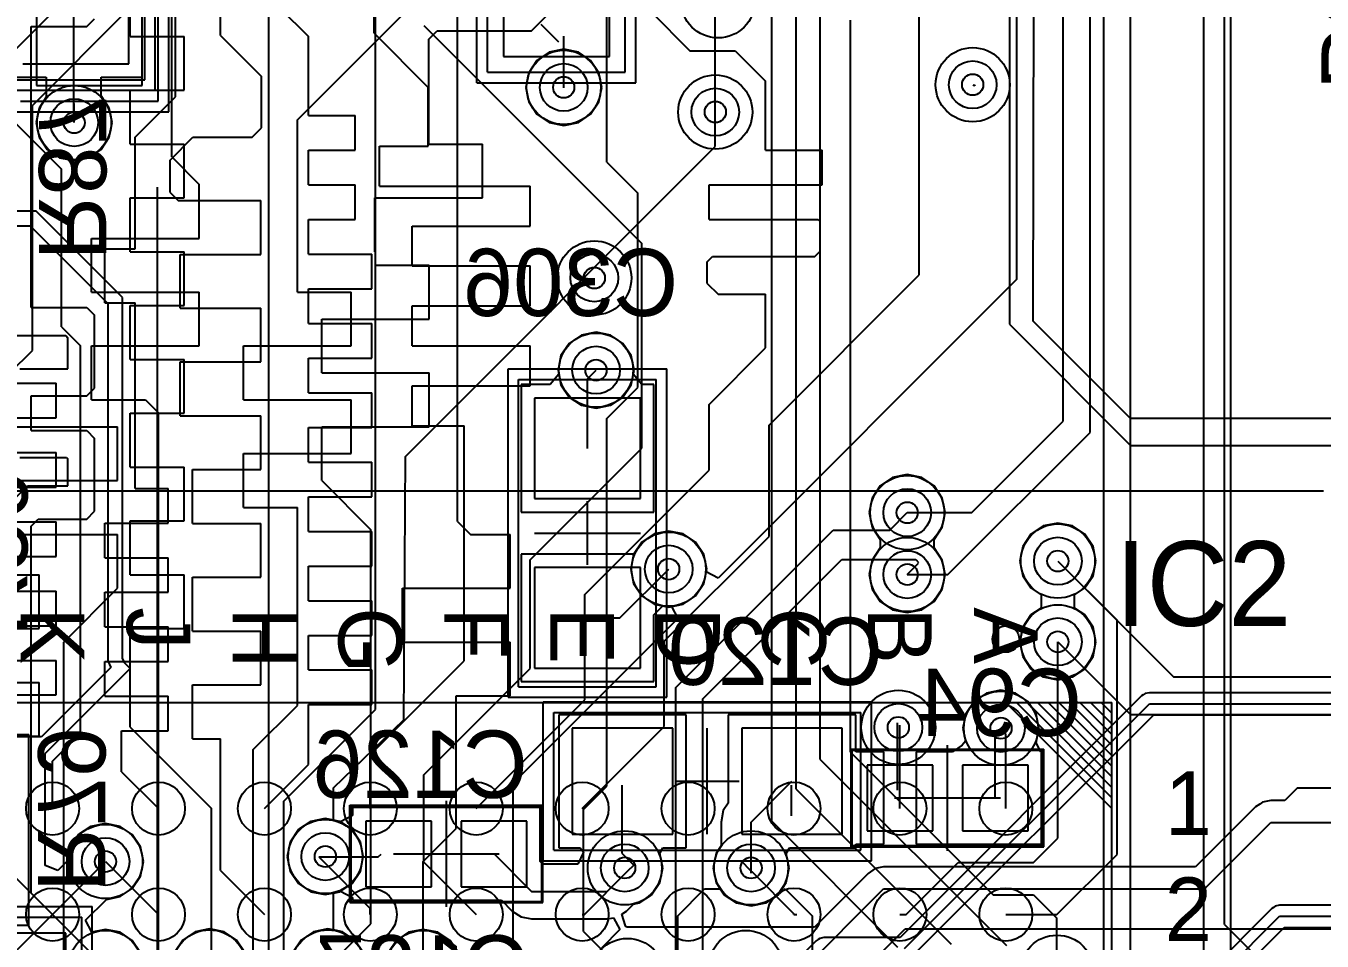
# Model space of a CAD drawing. Extents: x 28 to 300, y 18 to 330.
# Drawn here: x 180.03 to 192.27, y 159.02 to 167.66 of the extents above; entities that cross this region are included whole.
import ezdxf

# ---------------------------------------------------------------- set-up
doc = ezdxf.new("R2010")
doc.units = 0
for name, color, linetype in [('BOTTOMLAYER', 5, 'CONTINUOUS'), ('BOTTOMOVERLAY', 54, 'CONTINUOUS'), ('BOTTOMPASTE', 16, 'CONTINUOUS'), ('BOTTOMSOLDER', 6, 'CONTINUOUS'), ('DRILLDRAWING', 1, 'CONTINUOUS'), ('INTERNALPLANE1', 76, 'CONTINUOUS'), ('INTERNALPLANE6', 136, 'CONTINUOUS'), ('MECHANICAL14', 56, 'CONTINUOUS'), ('MECHANICAL15', 56, 'CONTINUOUS'), ('MECHANICAL16', 56, 'CONTINUOUS'), ('MIDLAYER1', 16, 'CONTINUOUS'), ('MIDLAYER3', 90, 'CONTINUOUS'), ('MULTILAYER', 9, 'CONTINUOUS'), ('TOPLAYER', 1, 'CONTINUOUS'), ('TOPOVERLAY', 2, 'CONTINUOUS'), ('TOPPASTE', 8, 'CONTINUOUS'), ('TOPSOLDER', 216, 'CONTINUOUS'), ('VIAHOLELAYER', 16, 'CONTINUOUS')]:
    doc.layers.add(name, color=color, linetype=linetype)

msp = doc.modelspace()

# ---------------------------------------------------------------- linework, layer by layer
at = {"layer": 'BOTTOMLAYER'}
for p, q in [((181.127, 167.172), (181.127, 168.326)), ((189.537, 164.871), (189.545, 168.343)), ((181, 167.299), (181, 168.199)), ((189.314, 168.092), (189.314, 164.841)), ((180.48, 166.825), (180.48, 167.749)), ((184.969, 167.409), (184.853, 167.331)), ((185.106, 167.436), (184.969, 167.409)), ((185.244, 167.409), (185.106, 167.436)), ((185.36, 167.331), (185.244, 167.409)), ((180, 167.299), (181, 167.299)), ((184.853, 167.331), (184.775, 167.214)), ((185.438, 167.214), (185.36, 167.331)), ((179.873, 167.172), (180.221, 167.172)), ((180.221, 167.172), (180.221, 166.984)), ((180.739, 166.997), (180.739, 167.172)), ((180.739, 167.172), (181.127, 167.172)), ((184.775, 167.214), (184.748, 167.077)), ((185.465, 167.077), (185.438, 167.214)), ((184.748, 167.077), (184.775, 166.94)), ((185.438, 166.94), (185.465, 167.077)), ((188.967, 167.102), (188.98, 167.09)), ((188.98, 167.09), (188.993, 167.102)), ((180.221, 166.984), (180.152, 166.882)), ((180.815, 166.882), (180.739, 166.997)), ((184.775, 166.94), (184.853, 166.823)), ((185.36, 166.823), (185.438, 166.94)), ((180.152, 166.882), (180.125, 166.744)), ((180.48, 166.825), (180.484, 166.821)), ((180.843, 166.744), (180.815, 166.882)), ((184.853, 166.823), (184.969, 166.745)), ((185.244, 166.745), (185.36, 166.823)), ((180.125, 166.744), (180.152, 166.607)), ((180.815, 166.607), (180.843, 166.744)), ((184.969, 166.745), (185.106, 166.718)), ((185.106, 166.718), (185.244, 166.745)), ((180.152, 166.607), (180.23, 166.491)), ((180.738, 166.491), (180.815, 166.607)), ((180.23, 166.491), (180.346, 166.413)), ((180.621, 166.413), (180.738, 166.491)), ((180.346, 166.413), (180.484, 166.386)), ((180.484, 166.386), (180.621, 166.413)), ((181.271, 154.262), (181.271, 166.135)), ((180.069, 165.909), (178.581, 165.909)), ((180.126, 165.909), (180.069, 165.909)), ((180.069, 165.909), (180.069, 165.909)), ((180.069, 165.909), (180.069, 165.909)), ((180.166, 165.868), (180.126, 165.909)), ((180.533, 165.501), (180.166, 165.868)), ((180.166, 165.868), (180.166, 165.868)), ((179.176, 165.771), (180.069, 165.771)), ((180.069, 165.771), (180.803, 165.036)), ((180.941, 165.093), (180.533, 165.501)), ((180.941, 165.036), (180.941, 165.093)), ((180.803, 165.036), (180.803, 161.663)), ((180.941, 161.69), (180.941, 165.036)), ((180.941, 165.036), (180.941, 165.036)), ((180.941, 165.036), (180.941, 165.036)), ((189.314, 164.841), (190.457, 163.698)), ((190.457, 163.951), (189.537, 164.871)), ((185.274, 164.739), (185.158, 164.661)), ((185.411, 164.766), (185.274, 164.739)), ((185.549, 164.739), (185.411, 164.766)), ((185.665, 164.661), (185.549, 164.739)), ((185.158, 164.661), (185.08, 164.545)), ((185.743, 164.545), (185.665, 164.661)), ((185.08, 164.545), (185.053, 164.408)), ((185.77, 164.408), (185.743, 164.545)), ((185.06, 164.37), (184.979, 164.272)), ((185.053, 164.408), (185.06, 164.37)), ((185.33, 164.326), (185.411, 164.408)), ((185.763, 164.37), (185.77, 164.408)), ((185.843, 164.272), (185.763, 164.37)), ((184.979, 164.272), (184.703, 164.272)), ((184.703, 164.272), (184.703, 163.068)), ((185.33, 163.67), (185.33, 164.326)), ((185.957, 164.272), (185.843, 164.272)), ((185.957, 163.068), (185.957, 164.272)), ((185.83, 164.145), (184.83, 164.145)), ((184.83, 164.145), (184.83, 163.195)), ((185.83, 163.195), (185.83, 164.145)), ((199.448, 163.952), (190.457, 163.951)), ((190.457, 163.698), (196.169, 163.698)), ((188.211, 163.394), (188.095, 163.317)), ((188.349, 163.422), (188.211, 163.394)), ((188.486, 163.394), (188.349, 163.422)), ((188.602, 163.317), (188.486, 163.394)), ((188.095, 163.317), (188.017, 163.2)), ((188.68, 163.2), (188.602, 163.317)), ((184.83, 163.195), (185.83, 163.195)), ((188.017, 163.2), (187.99, 163.063)), ((188.708, 163.063), (188.68, 163.2)), ((184.703, 163.068), (185.957, 163.068)), ((187.99, 163.063), (188.017, 162.926)), ((188.68, 162.926), (188.708, 163.063)), ((186.097, 162.889), (185.96, 162.862)), ((186.234, 162.862), (186.097, 162.889)), ((188.017, 162.926), (188.095, 162.809)), ((188.602, 162.809), (188.68, 162.926)), ((189.634, 162.937), (189.517, 162.859)), ((189.771, 162.965), (189.634, 162.937)), ((189.908, 162.937), (189.771, 162.965)), ((190.025, 162.859), (189.908, 162.937)), ((185.843, 162.784), (185.768, 162.672)), ((185.96, 162.862), (185.843, 162.784)), ((186.351, 162.784), (186.234, 162.862)), ((186.429, 162.668), (186.351, 162.784)), ((188.095, 162.809), (188.095, 162.732)), ((188.602, 162.732), (188.602, 162.809)), ((189.517, 162.859), (189.439, 162.743)), ((190.103, 162.743), (190.025, 162.859)), ((185.768, 162.672), (184.703, 162.672)), ((184.703, 162.672), (184.703, 161.468)), ((186.456, 162.53), (186.429, 162.668)), ((188.095, 162.732), (188.017, 162.616)), ((188.68, 162.616), (188.602, 162.732)), ((189.439, 162.743), (189.412, 162.606)), ((190.13, 162.606), (190.103, 162.743)), ((185.83, 162.545), (184.83, 162.545)), ((184.83, 162.545), (184.83, 161.595)), ((185.637, 162.07), (186.097, 162.53)), ((185.83, 161.595), (185.83, 162.545)), ((186.429, 162.393), (186.456, 162.53)), ((188.017, 162.616), (187.99, 162.479)), ((188.708, 162.479), (188.68, 162.616)), ((189.412, 162.606), (189.439, 162.468)), ((190.103, 162.468), (190.13, 162.606)), ((186.351, 162.277), (186.429, 162.393)), ((187.99, 162.479), (188.017, 162.341)), ((188.68, 162.341), (188.708, 162.479)), ((189.439, 162.468), (189.517, 162.352)), ((190.025, 162.352), (190.103, 162.468)), ((186.234, 162.199), (186.351, 162.277)), ((188.017, 162.341), (188.095, 162.225)), ((188.602, 162.225), (188.68, 162.341)), ((189.517, 162.352), (189.613, 162.288)), ((189.613, 162.288), (189.613, 162.161)), ((189.929, 162.288), (190.025, 162.352)), ((189.929, 162.161), (189.929, 162.288)), ((185.957, 162.097), (186.042, 162.182)), ((186.042, 162.182), (186.097, 162.172)), ((186.097, 162.172), (186.234, 162.199)), ((188.095, 162.225), (188.211, 162.147)), ((188.211, 162.147), (188.349, 162.12)), ((188.349, 162.12), (188.486, 162.147)), ((188.486, 162.147), (188.602, 162.225)), ((189.613, 162.161), (189.517, 162.097)), ((190.025, 162.097), (189.929, 162.161)), ((185.33, 162.07), (185.637, 162.07)), ((185.957, 161.468), (185.957, 162.097)), ((189.517, 162.097), (189.439, 161.981)), ((190.103, 161.981), (190.025, 162.097)), ((189.439, 161.981), (189.412, 161.844)), ((190.13, 161.844), (190.103, 161.981)), ((189.412, 161.844), (189.439, 161.706)), ((190.103, 161.706), (190.13, 161.844)), ((180.803, 161.663), (180.829, 161.601)), ((180.956, 161.654), (180.941, 161.69)), ((189.439, 161.706), (189.517, 161.59)), ((190.025, 161.59), (190.103, 161.706)), ((180.829, 161.601), (180.175, 160.947)), ((180.211, 160.789), (181.013, 161.591)), ((180.956, 161.648), (180.956, 161.654)), ((181.013, 161.591), (180.956, 161.648)), ((184.83, 161.595), (185.83, 161.595)), ((189.517, 161.59), (189.634, 161.512)), ((189.908, 161.512), (190.025, 161.59)), ((184.703, 161.468), (185.957, 161.468)), ((189.634, 161.512), (189.771, 161.485)), ((189.771, 161.485), (189.908, 161.512)), ((189.096, 161.359), (188.98, 161.282)), ((189.234, 161.387), (189.096, 161.359)), ((189.371, 161.359), (189.234, 161.387)), ((189.487, 161.282), (189.371, 161.359)), ((188.902, 161.165), (188.875, 161.028)), ((188.98, 161.282), (188.902, 161.165)), ((189.565, 161.165), (189.487, 161.282)), ((189.592, 161.028), (189.565, 161.165)), ((186.263, 161.155), (185.059, 161.155)), ((185.059, 161.155), (185.059, 159.901)), ((186.263, 159.901), (186.263, 161.155)), ((187.863, 161.155), (186.659, 161.155)), ((186.659, 161.155), (186.659, 160.322)), ((187.863, 160.807), (187.863, 161.155)), ((188.256, 161.036), (188.256, 161.08)), ((180.032, 160.947), (179.757, 160.947)), ((180.175, 160.947), (180.032, 160.947)), ((180.032, 160.947), (180.032, 160.947)), ((185.186, 161.028), (185.186, 160.028)), ((186.136, 161.028), (185.186, 161.028)), ((186.136, 160.028), (186.136, 161.028)), ((186.786, 161.028), (186.786, 160.028)), ((187.736, 161.028), (186.786, 161.028)), ((187.736, 160.028), (187.736, 161.028)), ((188.256, 160.445), (188.256, 161.036)), ((188.875, 161.028), (188.899, 160.905)), ((189.171, 161.004), (189.18, 160.995)), ((189.18, 160.37), (189.18, 160.995)), ((189.565, 160.891), (189.592, 161.028)), ((188.127, 160.807), (187.863, 160.807)), ((188.127, 160.37), (188.127, 160.807)), ((188.653, 160.807), (188.432, 160.807)), ((188.432, 160.807), (188.432, 160.37)), ((188.717, 160.807), (188.653, 160.807)), ((188.653, 160.807), (188.653, 160.807)), ((188.653, 160.807), (188.653, 160.807)), ((188.73, 160.807), (188.717, 160.807)), ((188.743, 160.807), (188.73, 160.807)), ((188.777, 160.807), (188.743, 160.807)), ((188.868, 160.868), (188.777, 160.807)), ((188.899, 160.905), (188.868, 160.868)), ((189.61, 160.807), (189.565, 160.891)), ((189.617, 160.807), (189.61, 160.807)), ((189.617, 159.933), (189.617, 160.807)), ((180.211, 159.734), (180.211, 160.789)), ((188.59, 160.68), (187.97, 160.68)), ((187.97, 160.68), (187.97, 160.06)), ((188.59, 160.06), (188.59, 160.68)), ((189.49, 160.68), (188.87, 160.68)), ((188.87, 160.68), (188.87, 160.06)), ((189.49, 160.06), (189.49, 160.68)), ((185.657, 159.846), (185.657, 160.491)), ((186.875, 160.142), (187.261, 160.528)), ((187.257, 160.202), (187.257, 160.491)), ((192.03, 160.463), (191.914, 160.346)), ((201.109, 160.463), (192.03, 160.463)), ((186.659, 160.322), (186.612, 160.251)), ((188.127, 159.933), (188.127, 160.37)), ((188.432, 160.37), (188.432, 159.933)), ((191.677, 160.313), (191.636, 160.286)), ((191.704, 160.331), (191.677, 160.313)), ((191.783, 160.346), (191.704, 160.331)), ((191.914, 160.346), (191.783, 160.346)), ((183.111, 160.204), (182.999, 160.144)), ((183.921, 160.279), (183.111, 160.279)), ((183.111, 160.279), (183.111, 160.204)), ((183.985, 160.279), (183.921, 160.279)), ((183.921, 160.279), (183.921, 160.279)), ((183.921, 160.279), (183.921, 160.279)), ((183.998, 160.279), (183.985, 160.279)), ((184.011, 160.279), (183.998, 160.279)), ((184.074, 160.279), (184.011, 160.279)), ((184.885, 160.279), (184.074, 160.279)), ((184.074, 160.279), (184.074, 160.279)), ((184.074, 160.279), (184.074, 160.279)), ((184.885, 159.771), (184.885, 160.279)), ((186.612, 160.251), (186.591, 160.142)), ((191.636, 160.286), (191.07, 159.719)), ((191.636, 160.286), (191.636, 160.286)), ((180.642, 160.102), (180.526, 160.024)), ((180.78, 160.129), (180.642, 160.102)), ((180.917, 160.102), (180.78, 160.129)), ((181.033, 160.024), (180.917, 160.102)), ((182.601, 160.071), (182.523, 159.954)), ((182.717, 160.148), (182.601, 160.071)), ((182.855, 160.176), (182.717, 160.148)), ((182.992, 160.148), (182.855, 160.176)), ((182.999, 160.144), (182.992, 160.148)), ((183.858, 160.152), (183.238, 160.152)), ((183.238, 160.152), (183.238, 159.532)), ((183.858, 159.532), (183.858, 160.152)), ((184.758, 160.152), (184.138, 160.152)), ((184.138, 160.152), (184.138, 159.532)), ((184.758, 159.532), (184.758, 160.152)), ((186.591, 160.142), (186.591, 160.142)), ((186.591, 160.142), (186.591, 159.917)), ((186.875, 159.71), (186.875, 160.142)), ((191.156, 159.512), (191.783, 160.139)), ((191.783, 160.139), (194.299, 160.139)), ((180.526, 160.024), (180.448, 159.908)), ((181.111, 159.908), (181.033, 160.024)), ((182.523, 159.954), (182.496, 159.817)), ((185.186, 160.028), (186.136, 160.028)), ((186.786, 160.028), (187.736, 160.028)), ((187.97, 160.06), (188.59, 160.06)), ((188.87, 160.06), (189.49, 160.06)), ((180.448, 159.908), (180.423, 159.779)), ((181.138, 159.77), (181.111, 159.908)), ((183.354, 159.813), (183.382, 159.841)), ((184.448, 159.842), (184.803, 159.487)), ((185.059, 159.901), (185.261, 159.901)), ((185.294, 159.86), (185.24, 159.746)), ((185.261, 159.901), (185.294, 159.86)), ((185.657, 159.846), (185.737, 159.766)), ((186.013, 159.847), (186.042, 159.901)), ((186.041, 159.71), (186.013, 159.847)), ((186.042, 159.901), (186.263, 159.901)), ((186.544, 159.847), (186.517, 159.71)), ((186.591, 159.917), (186.544, 159.847)), ((187.207, 159.847), (187.236, 159.901)), ((187.234, 159.71), (187.207, 159.847)), ((187.236, 159.901), (187.863, 159.901)), ((187.863, 159.901), (187.863, 159.933)), ((187.863, 159.933), (188.127, 159.933)), ((188.432, 159.933), (188.717, 159.933)), ((188.717, 159.933), (188.717, 159.933)), ((188.717, 159.933), (188.743, 159.933)), ((188.743, 159.933), (188.806, 159.933)), ((188.806, 159.933), (188.806, 159.933)), ((188.806, 159.933), (188.806, 159.933)), ((188.806, 159.933), (189.617, 159.933)), ((179.905, 158.895), (180.78, 159.77)), ((180.329, 159.686), (180.211, 159.734)), ((180.423, 159.779), (180.329, 159.686)), ((181.111, 159.633), (181.138, 159.77)), ((182.496, 159.817), (182.523, 159.679)), ((182.795, 159.813), (182.855, 159.813)), ((182.855, 159.813), (183.354, 159.813)), ((184.91, 159.746), (184.885, 159.771)), ((185.24, 159.746), (184.91, 159.746)), ((185.711, 159.681), (185.767, 159.736)), ((185.737, 159.766), (185.767, 159.736)), ((186.013, 159.573), (186.041, 159.71)), ((186.517, 159.71), (186.544, 159.573)), ((186.875, 159.659), (186.875, 159.71)), ((187.207, 159.573), (187.234, 159.71)), ((188.047, 159.703), (187.98, 159.658)), ((188.126, 159.719), (188.047, 159.703)), ((191.07, 159.719), (188.126, 159.719)), ((181.033, 159.516), (181.111, 159.633)), ((182.523, 159.679), (182.601, 159.563)), ((185.517, 159.487), (185.711, 159.681)), ((187.98, 159.658), (187.474, 159.152)), ((187.98, 159.658), (187.98, 159.658)), ((180.917, 159.439), (181.033, 159.516)), ((182.601, 159.563), (182.717, 159.485)), ((182.717, 159.485), (182.855, 159.458)), ((182.855, 159.458), (182.992, 159.485)), ((182.992, 159.485), (182.999, 159.49)), ((182.999, 159.49), (183.111, 159.43)), ((183.238, 159.532), (183.858, 159.532)), ((184.138, 159.532), (184.758, 159.532)), ((184.803, 159.487), (185.517, 159.487)), ((185.819, 159.379), (185.935, 159.456)), ((185.935, 159.456), (186.013, 159.573)), ((186.544, 159.573), (186.622, 159.456)), ((186.622, 159.456), (186.738, 159.379)), ((187.013, 159.379), (187.129, 159.456)), ((187.129, 159.456), (187.207, 159.573)), ((187.278, 158.663), (188.126, 159.512)), ((188.126, 159.512), (191.156, 159.512)), ((180.591, 159.216), (180.789, 159.413)), ((180.789, 159.413), (180.917, 159.439)), ((183.111, 159.43), (183.111, 159.405)), ((183.111, 159.405), (183.985, 159.405)), ((183.985, 159.405), (183.985, 159.405)), ((183.985, 159.405), (183.985, 159.405)), ((183.985, 159.405), (183.985, 159.405)), ((183.985, 159.405), (184.011, 159.405)), ((184.011, 159.405), (184.074, 159.405)), ((184.074, 159.405), (184.074, 159.405)), ((184.074, 159.405), (184.074, 159.405)), ((184.074, 159.405), (184.518, 159.405)), ((184.518, 159.405), (184.62, 159.303)), ((185.7, 159.303), (185.764, 159.368)), ((185.764, 159.368), (185.819, 159.379)), ((186.738, 159.379), (186.875, 159.351)), ((186.875, 159.351), (187.013, 159.379)), ((180.651, 159.104), (180.591, 159.216)), ((184.62, 159.303), (184.704, 159.247)), ((184.704, 159.247), (184.803, 159.228)), ((184.803, 159.228), (185.517, 159.228)), ((185.517, 159.228), (185.577, 159.24)), ((185.577, 159.24), (185.577, 159.24)), ((185.577, 159.24), (185.637, 159.128)), ((185.656, 159.274), (185.7, 159.303)), ((185.658, 159.264), (185.656, 159.274)), ((185.686, 159.174), (185.658, 159.264)), ((185.658, 159.264), (185.658, 159.264)), ((180.405, 159.095), (179.405, 159.095)), ((180.405, 158.195), (180.405, 159.095)), ((180.78, 159.129), (180.651, 159.104)), ((180.917, 159.102), (180.78, 159.129)), ((181.033, 159.024), (180.917, 159.102)), ((181.625, 159.107), (181.509, 159.029)), ((181.762, 159.134), (181.625, 159.107)), ((181.9, 159.107), (181.762, 159.134)), ((182.016, 159.029), (181.9, 159.107)), ((182.743, 159.107), (182.626, 159.029)), ((182.88, 159.134), (182.743, 159.107)), ((183.017, 159.107), (182.88, 159.134)), ((183.134, 159.029), (183.017, 159.107)), ((183.642, 159.102), (183.526, 159.024)), ((183.78, 159.129), (183.642, 159.102)), ((183.917, 159.102), (183.78, 159.129)), ((184.033, 159.024), (183.917, 159.102)), ((185.637, 159.128), (185.465, 158.956)), ((185.691, 159.156), (185.686, 159.174)), ((185.686, 159.174), (185.686, 159.174)), ((185.698, 159.152), (185.691, 159.156)), ((187.474, 159.152), (185.698, 159.152)), ((187.785, 158.591), (188.328, 159.134)), ((188.328, 159.134), (192.9, 159.134)), ((181.111, 158.908), (181.033, 159.024)), ((181.509, 159.029), (181.431, 158.913)), ((182.094, 158.913), (182.016, 159.029)), ((182.626, 159.029), (182.548, 158.913)), ((183.212, 158.913), (183.134, 159.029)), ((183.526, 159.024), (183.448, 158.908)), ((184.111, 158.908), (184.033, 159.024))]:
    msp.add_line(p, q, dxfattribs=at)
for centre in [(185.106, 167.077), (188.967, 167.102), (186.537, 166.844), (180.484, 166.744), (185.395, 165.278), (185.411, 164.408), (188.349, 163.063), (189.771, 162.606), (186.097, 162.53), (188.349, 162.479), (189.771, 161.844), (188.265, 161.036), (189.234, 161.028), (180.78, 159.77), (182.855, 159.817), (185.682, 159.71), (186.875, 159.71)]:
    msp.add_circle(centre, 0.225, dxfattribs=at)
at = {"layer": 'BOTTOMOVERLAY'}
for p, q in [((184.83, 162.87), (185.83, 162.87)), ((186.461, 160.028), (186.461, 161.028))]:
    msp.add_line(p, q, dxfattribs=at)
at = {"layer": 'BOTTOMPASTE'}
for p, q in [((181, 167.299), (181, 168.199)), ((180, 167.299), (181, 167.299)), ((185.83, 164.145), (184.83, 164.145)), ((184.83, 164.145), (184.83, 163.195)), ((185.83, 163.195), (185.83, 164.145)), ((184.83, 163.195), (185.83, 163.195)), ((185.83, 162.545), (184.83, 162.545)), ((184.83, 162.545), (184.83, 161.595)), ((185.83, 161.595), (185.83, 162.545)), ((184.83, 161.595), (185.83, 161.595)), ((185.186, 161.028), (185.186, 160.028)), ((186.136, 161.028), (185.186, 161.028)), ((186.136, 160.028), (186.136, 161.028)), ((186.786, 161.028), (186.786, 160.028)), ((187.736, 161.028), (186.786, 161.028)), ((187.736, 160.028), (187.736, 161.028)), ((188.59, 160.68), (187.97, 160.68)), ((187.97, 160.68), (187.97, 160.06)), ((188.59, 160.06), (188.59, 160.68)), ((189.49, 160.68), (188.87, 160.68)), ((188.87, 160.68), (188.87, 160.06)), ((189.49, 160.06), (189.49, 160.68)), ((183.858, 160.152), (183.238, 160.152)), ((183.238, 160.152), (183.238, 159.532)), ((183.858, 159.532), (183.858, 160.152)), ((184.758, 160.152), (184.138, 160.152)), ((184.138, 160.152), (184.138, 159.532)), ((184.758, 159.532), (184.758, 160.152)), ((185.186, 160.028), (186.136, 160.028)), ((186.786, 160.028), (187.736, 160.028)), ((187.97, 160.06), (188.59, 160.06)), ((188.87, 160.06), (189.49, 160.06)), ((183.238, 159.532), (183.858, 159.532)), ((184.138, 159.532), (184.758, 159.532)), ((180.405, 159.095), (179.405, 159.095)), ((180.405, 158.195), (180.405, 159.095))]:
    msp.add_line(p, q, dxfattribs=at)
at = {"layer": 'BOTTOMSOLDER'}
for p, q in [((181, 167.299), (181, 168.199)), ((180, 167.299), (181, 167.299)), ((185.83, 164.145), (184.83, 164.145)), ((184.83, 164.145), (184.83, 163.195)), ((185.83, 163.195), (185.83, 164.145)), ((184.83, 163.195), (185.83, 163.195)), ((185.83, 162.545), (184.83, 162.545)), ((184.83, 162.545), (184.83, 161.595)), ((185.83, 161.595), (185.83, 162.545)), ((184.83, 161.595), (185.83, 161.595)), ((185.186, 161.028), (185.186, 160.028)), ((186.136, 161.028), (185.186, 161.028)), ((186.136, 160.028), (186.136, 161.028)), ((186.786, 161.028), (186.786, 160.028)), ((187.736, 161.028), (186.786, 161.028)), ((187.736, 160.028), (187.736, 161.028)), ((188.59, 160.68), (187.97, 160.68)), ((187.97, 160.68), (187.97, 160.06)), ((188.59, 160.06), (188.59, 160.68)), ((189.49, 160.68), (188.87, 160.68)), ((188.87, 160.68), (188.87, 160.06)), ((189.49, 160.06), (189.49, 160.68)), ((183.858, 160.152), (183.238, 160.152)), ((183.238, 160.152), (183.238, 159.532)), ((183.858, 159.532), (183.858, 160.152)), ((184.758, 160.152), (184.138, 160.152)), ((184.138, 160.152), (184.138, 159.532)), ((184.758, 159.532), (184.758, 160.152)), ((185.186, 160.028), (186.136, 160.028)), ((186.786, 160.028), (187.736, 160.028)), ((187.97, 160.06), (188.59, 160.06)), ((188.87, 160.06), (189.49, 160.06)), ((183.238, 159.532), (183.858, 159.532)), ((184.138, 159.532), (184.758, 159.532)), ((180.405, 159.095), (179.405, 159.095)), ((180.405, 158.195), (180.405, 159.095))]:
    msp.add_line(p, q, dxfattribs=at)
at = {"layer": 'DRILLDRAWING'}
for centre in [(185.106, 167.077), (188.967, 167.102), (186.537, 166.844), (180.484, 166.744), (185.395, 165.278), (185.411, 164.408), (188.349, 163.063), (189.771, 162.606), (186.097, 162.53), (188.349, 162.479), (189.771, 161.844), (188.265, 161.036), (189.234, 161.028), (180.78, 159.77), (182.855, 159.817), (185.682, 159.71), (186.875, 159.71)]:
    msp.add_circle(centre, 0.1, dxfattribs=at)
at = {"layer": 'INTERNALPLANE1'}
for p, q in [((190.561, 161.333), (188.281, 159.053)), ((190.578, 161.344), (190.561, 161.333)), ((190.561, 161.333), (190.561, 161.333)), ((190.595, 161.355), (190.578, 161.344)), ((190.635, 161.363), (190.595, 161.355)), ((193.461, 161.363), (190.635, 161.363)), ((190.635, 161.363), (190.635, 161.363)), ((188.324, 158.949), (190.635, 161.26)), ((190.635, 161.26), (193.556, 161.26)), ((188.397, 158.876), (190.678, 161.156)), ((190.678, 161.156), (193.513, 161.156)), ((191.807, 159.337), (191.791, 159.326)), ((191.824, 159.349), (191.807, 159.337)), ((191.864, 159.357), (191.824, 159.349)), ((194.681, 159.357), (191.864, 159.357)), ((191.864, 159.357), (191.864, 159.357)), ((191.791, 159.326), (189.54, 157.076)), ((189.583, 156.972), (191.864, 159.253)), ((191.791, 159.326), (191.791, 159.326)), ((191.864, 159.253), (194.724, 159.253)), ((189.656, 156.899), (191.907, 159.149)), ((191.907, 159.149), (194.724, 159.149)), ((187.49, 159.022), (186.979, 158.511)), ((187.507, 159.033), (187.49, 159.022)), ((187.49, 159.022), (187.49, 159.022)), ((187.524, 159.045), (187.507, 159.033)), ((187.563, 159.053), (187.524, 159.045)), ((188.281, 159.053), (187.563, 159.053)), ((187.563, 159.053), (187.563, 159.053))]:
    msp.add_line(p, q, dxfattribs=at)
for centre in [(186.563, 167.894), (185.106, 167.077), (188.967, 167.102), (186.537, 166.844), (180.484, 166.744), (185.395, 165.278), (185.411, 164.408), (188.349, 163.063), (189.771, 162.606), (188.349, 162.479), (189.771, 161.844), (188.265, 161.036), (189.234, 161.028), (180.78, 159.77), (185.682, 159.71), (180.78, 158.77), (181.762, 158.775), (182.88, 158.775), (183.78, 158.77), (186.825, 158.77), (185.707, 158.694), (189.763, 158.725)]:
    msp.add_circle(centre, 0.35, dxfattribs=at)
at = {"layer": 'INTERNALPLANE6'}
for centre in [(186.563, 167.894), (188.967, 167.102), (186.537, 166.844), (185.395, 165.278), (188.349, 163.063), (186.097, 162.53), (189.771, 162.606), (188.349, 162.479), (189.771, 161.844), (188.265, 161.036), (182.855, 159.817), (186.875, 159.71), (180.78, 158.77), (181.762, 158.775), (182.88, 158.775), (183.78, 158.77), (186.825, 158.77), (185.707, 158.694), (189.763, 158.725)]:
    msp.add_circle(centre, 0.35, dxfattribs=at)
at = {"layer": 'MECHANICAL14'}
for p, q in [((184.387, 167.219), (184.387, 170.019)), ((185.687, 167.219), (185.687, 170.019)), ((181.15, 167.149), (181.15, 169.949)), ((181.277, 166.946), (181.277, 169.746)), ((184.387, 167.219), (185.687, 167.219)), ((179.85, 167.149), (181.15, 167.149)), ((179.977, 166.946), (181.277, 166.946)), ((184.68, 161.42), (184.68, 164.32)), ((184.68, 164.32), (185.98, 164.32)), ((185.98, 161.42), (185.98, 164.32)), ((184.68, 161.42), (185.98, 161.42)), ((167.28, 161.27), (190.28, 161.27)), ((185.011, 161.178), (187.911, 161.178)), ((185.011, 159.878), (185.011, 161.178)), ((187.911, 159.878), (187.911, 161.178)), ((189.28, 161.27), (190.28, 160.27)), ((189.38, 161.27), (190.28, 160.37)), ((189.48, 161.27), (190.28, 160.47)), ((189.58, 161.27), (190.28, 160.57)), ((189.68, 161.27), (190.28, 160.67)), ((189.78, 161.27), (190.28, 160.77)), ((189.88, 161.27), (190.28, 160.87)), ((189.98, 161.27), (190.28, 160.97)), ((190.08, 161.27), (190.28, 161.07)), ((190.18, 161.27), (190.28, 161.17)), ((190.28, 138.27), (190.28, 161.27)), ((187.83, 160.82), (189.63, 160.82)), ((187.83, 159.92), (187.83, 160.82)), ((189.63, 159.92), (189.63, 160.82)), ((183.098, 160.292), (184.898, 160.292)), ((183.098, 159.392), (183.098, 160.292)), ((184.898, 159.392), (184.898, 160.292)), ((185.011, 159.878), (187.911, 159.878)), ((187.83, 159.92), (189.63, 159.92)), ((183.098, 159.392), (184.898, 159.392)), ((179.255, 159.245), (180.555, 159.245)), ((180.555, 156.445), (180.555, 159.245))]:
    msp.add_line(p, q, dxfattribs=at)
at = {"layer": 'MECHANICAL15'}
for p, q in [((184.287, 167.119), (184.287, 170.119)), ((185.787, 167.119), (185.787, 170.119)), ((181.25, 167.049), (181.25, 170.049)), ((181.377, 166.846), (181.377, 169.846)), ((179.75, 167.049), (181.25, 167.049)), ((184.287, 167.119), (185.787, 167.119)), ((179.877, 166.846), (181.377, 166.846)), ((165.28, 163.27), (192.28, 163.27)), ((179.155, 160.97), (180.055, 160.97)), ((180.055, 159.17), (180.055, 160.97)), ((179.155, 159.17), (180.055, 159.17))]:
    msp.add_line(p, q, dxfattribs=at)
at = {"layer": 'MECHANICAL16'}
for p, q in [((184.58, 164.42), (186.08, 164.42)), ((184.58, 161.32), (184.58, 164.42)), ((186.08, 161.32), (186.08, 164.42)), ((185.33, 162.57), (185.33, 163.17)), ((185.03, 162.87), (185.63, 162.87)), ((184.58, 161.32), (186.08, 161.32)), ((184.911, 159.778), (184.911, 161.278)), ((184.911, 161.278), (188.011, 161.278)), ((188.011, 159.778), (188.011, 161.278)), ((186.461, 160.228), (186.461, 160.828)), ((187.82, 160.83), (189.64, 160.83)), ((187.82, 159.91), (187.82, 160.83)), ((188.73, 159.87), (188.73, 160.87)), ((189.64, 159.91), (189.64, 160.83)), ((186.161, 160.528), (186.761, 160.528)), ((183.998, 159.342), (183.998, 160.342)), ((188.23, 160.37), (189.23, 160.37)), ((183.088, 160.302), (184.908, 160.302)), ((183.088, 159.382), (183.088, 160.302)), ((184.908, 159.382), (184.908, 160.302)), ((183.498, 159.842), (184.498, 159.842)), ((187.82, 159.91), (189.64, 159.91)), ((184.911, 159.778), (188.011, 159.778)), ((179.155, 159.345), (180.655, 159.345)), ((180.655, 156.345), (180.655, 159.345)), ((183.088, 159.382), (184.908, 159.382))]:
    msp.add_line(p, q, dxfattribs=at)
at = {"layer": 'MIDLAYER1'}
for p, q in [((191.404, 156.426), (191.404, 177.984)), ((191.15, 156.531), (191.15, 177.879)), ((190.204, 157.674), (190.204, 177.203)), ((190.458, 157.569), (190.458, 177.308)), ((189.382, 171.927), (189.382, 165.265)), ((186.537, 166.519), (186.537, 170.72)), ((181.405, 166.42), (181.405, 170.006)), ((182.591, 166.771), (185.488, 169.667)), ((184.802, 167.61), (185.983, 168.792)), ((179.68, 167.187), (180.484, 167.991)), ((180.09, 166.907), (180.985, 167.802)), ((183.832, 167.532), (183.91, 167.61)), ((183.832, 166.541), (183.832, 167.532)), ((183.91, 167.61), (184.802, 167.61)), ((180.09, 164.594), (180.09, 166.907)), ((182.591, 165.144), (182.591, 166.771)), ((183.612, 163.594), (186.537, 166.519)), ((183.832, 166.541), (184.34, 166.541)), ((184.34, 166.033), (184.34, 166.541)), ((181.405, 166.42), (181.665, 166.16)), ((181.665, 165.652), (181.665, 166.16)), ((183.324, 165.525), (183.324, 166.033)), ((183.324, 166.033), (184.34, 166.033)), ((180.649, 165.652), (181.665, 165.652)), ((180.649, 165.144), (180.649, 165.652)), ((183.328, 161.204), (183.328, 165.522)), ((189.382, 165.265), (186.563, 162.445)), ((180.649, 165.144), (181.665, 165.144)), ((181.665, 164.636), (181.665, 165.144)), ((182.591, 165.144), (183.099, 165.144)), ((183.099, 164.636), (183.099, 165.144)), ((185.274, 164.739), (185.158, 164.661)), ((185.411, 164.766), (185.274, 164.739)), ((185.549, 164.739), (185.411, 164.766)), ((185.665, 164.661), (185.549, 164.739)), ((179.878, 164.382), (180.09, 164.594)), ((180.649, 164.636), (181.665, 164.636)), ((180.649, 164.128), (180.649, 164.636)), ((182.083, 164.128), (182.083, 164.636)), ((182.083, 164.636), (183.099, 164.636)), ((185.158, 164.661), (185.08, 164.545)), ((185.743, 164.545), (185.665, 164.661)), ((185.08, 164.545), (185.053, 164.408)), ((185.77, 164.408), (185.743, 164.545)), ((185.053, 164.408), (185.08, 164.27)), ((185.743, 164.27), (185.77, 164.408)), ((185.08, 164.27), (185.158, 164.154)), ((185.665, 164.154), (185.743, 164.27)), ((180.649, 164.128), (181.157, 164.128)), ((181.157, 164.128), (181.28, 164.006)), ((182.083, 164.128), (183.099, 164.128)), ((183.099, 163.62), (183.099, 164.128)), ((185.158, 164.154), (185.274, 164.076)), ((185.549, 164.076), (185.665, 164.154)), ((181.28, 156.27), (181.28, 164.006)), ((185.274, 164.076), (185.411, 164.049)), ((185.411, 164.049), (185.549, 164.076)), ((179.878, 163.874), (180.894, 163.874)), ((180.894, 163.366), (180.894, 163.874)), ((182.083, 163.112), (182.083, 163.62)), ((182.083, 163.62), (183.099, 163.62)), ((183.595, 161.106), (183.612, 163.594)), ((179.878, 163.366), (180.894, 163.366)), ((182.083, 163.112), (182.591, 163.112)), ((182.591, 161.244), (182.591, 163.112)), ((188.184, 162.898), (188.349, 163.063)), ((186.097, 162.889), (185.96, 162.862)), ((186.234, 162.862), (186.097, 162.889)), ((186.164, 161.412), (187.65, 162.898)), ((187.65, 162.898), (188.184, 162.898)), ((179.878, 162.858), (180.894, 162.858)), ((180.894, 162.35), (180.894, 162.858)), ((185.843, 162.784), (185.765, 162.668)), ((185.96, 162.862), (185.843, 162.784)), ((186.351, 162.784), (186.234, 162.862)), ((186.429, 162.668), (186.351, 162.784)), ((185.765, 162.668), (185.738, 162.53)), ((186.456, 162.53), (186.429, 162.668)), ((185.738, 162.53), (185.765, 162.393)), ((186.418, 161.307), (187.731, 162.62)), ((186.451, 162.505), (186.456, 162.53)), ((187.731, 162.62), (188.349, 162.62)), ((188.349, 162.62), (188.429, 162.62)), ((188.349, 162.479), (188.455, 162.585)), ((188.429, 162.62), (188.455, 162.594)), ((179.138, 162.477), (180.154, 162.477)), ((180.154, 161.969), (180.154, 162.477)), ((185.765, 162.393), (185.843, 162.277)), ((186.563, 162.445), (186.451, 162.505)), ((180.386, 161.842), (180.894, 162.35)), ((185.843, 162.277), (185.96, 162.199)), ((185.96, 162.199), (186.097, 162.172)), ((186.097, 162.172), (186.123, 162.177)), ((186.123, 162.177), (186.182, 162.065)), ((186.182, 162.065), (184.624, 160.506)), ((179.153, 161.969), (180.154, 161.969)), ((180.386, 157.607), (180.386, 161.842)), ((179.153, 161.461), (180.154, 161.461)), ((180.154, 160.953), (180.154, 161.461)), ((186.164, 158.237), (186.164, 161.412)), ((186.418, 158.132), (186.418, 161.307)), ((182.173, 160.827), (182.591, 161.244)), ((182.464, 160.341), (183.328, 161.204)), ((182.931, 160.467), (183.595, 161.106)), ((179.646, 160.953), (180.154, 160.953)), ((182.173, 156.164), (182.173, 160.827)), ((182.931, 160.161), (182.931, 160.467)), ((184.624, 160.506), (184.624, 158.089)), ((182.464, 158.534), (182.464, 160.341)), ((182.992, 160.148), (182.931, 160.161)), ((183.108, 160.071), (182.992, 160.148)), ((183.186, 159.954), (183.108, 160.071)), ((183.213, 159.817), (183.186, 159.954)), ((183.186, 159.679), (183.213, 159.817)), ((183.108, 159.563), (183.186, 159.679)), ((182.931, 159.473), (182.992, 159.485)), ((182.931, 159.124), (182.931, 159.473)), ((182.992, 159.485), (183.108, 159.563)), ((183.017, 159.107), (182.931, 159.124)), ((183.134, 159.029), (183.017, 159.107)), ((183.642, 159.102), (183.526, 159.024)), ((183.78, 159.129), (183.642, 159.102)), ((183.917, 159.102), (183.78, 159.129)), ((184.033, 159.024), (183.917, 159.102)), ((183.212, 158.913), (183.134, 159.029)), ((183.526, 159.024), (183.448, 158.908)), ((184.111, 158.908), (184.033, 159.024))]:
    msp.add_line(p, q, dxfattribs=at)
for centre in [(185.106, 167.077), (188.967, 167.102), (186.537, 166.844), (180.484, 166.744), (185.395, 165.278), (185.411, 164.408), (188.349, 163.063), (189.771, 162.606), (186.097, 162.53), (188.349, 162.479), (189.771, 161.844), (188.265, 161.036), (189.234, 161.028), (180.78, 159.77), (182.855, 159.817), (185.682, 159.71), (186.875, 159.71)]:
    msp.add_circle(centre, 0.225, dxfattribs=at)
at = {"layer": 'MIDLAYER3'}
for p, q in [((185.513, 166.37), (185.513, 170.123)), ((184.103, 162.981), (184.103, 168.495)), ((182.321, 158.267), (182.321, 168.311)), ((187.071, 160.15), (187.071, 168.313)), ((181.013, 167.557), (181.013, 168.065)), ((183.329, 165.398), (183.329, 168.058)), ((187.3, 160.454), (187.3, 168.135)), ((187.528, 160.734), (187.528, 167.907)), ((180.077, 165), (180.077, 167.651)), ((180.077, 167.651), (180.603, 167.651)), ((180.603, 167.651), (180.677, 167.725)), ((187.815, 160.802), (187.815, 167.711)), ((181.013, 167.557), (181.521, 167.557)), ((181.521, 167.049), (181.521, 167.557)), ((181.013, 167.049), (181.521, 167.049)), ((181.013, 166.541), (181.013, 167.049)), ((181.013, 166.541), (181.521, 166.541)), ((181.521, 166.033), (181.521, 166.541)), ((185.513, 166.37), (185.805, 166.078)), ((185.805, 164.245), (185.805, 166.078)), ((181.013, 166.033), (181.521, 166.033)), ((181.013, 165.525), (181.013, 166.033)), ((181.013, 165.525), (181.521, 165.525)), ((181.521, 165.017), (181.521, 165.525)), ((183.329, 165.398), (183.837, 165.398)), ((183.837, 164.89), (183.837, 165.398)), ((180.077, 165), (180.603, 165)), ((180.603, 165), (180.677, 164.926)), ((181.013, 165.017), (181.521, 165.017)), ((181.013, 164.509), (181.013, 165.017)), ((180.677, 164.239), (180.677, 164.926)), ((182.821, 164.89), (183.837, 164.89)), ((182.821, 164.382), (182.821, 164.89)), ((179.91, 164.734), (180.404, 164.734)), ((180.404, 164.734), (180.423, 164.714)), ((180.423, 164.419), (180.423, 164.714)), ((181.013, 164.509), (181.521, 164.509)), ((181.521, 164.001), (181.521, 164.509)), ((179.972, 164.419), (180.423, 164.419)), ((182.821, 164.382), (183.837, 164.382)), ((183.837, 163.874), (183.837, 164.382)), ((180.603, 164.165), (180.677, 164.239)), ((185.513, 163.952), (185.805, 164.245)), ((180.077, 163.838), (180.077, 164.165)), ((180.077, 164.165), (180.603, 164.165)), ((181.013, 164.001), (181.521, 164.001)), ((181.013, 163.493), (181.013, 164.001)), ((182.821, 163.874), (183.837, 163.874)), ((182.821, 163.366), (182.821, 163.874)), ((185.513, 160.481), (185.513, 163.952)), ((180.077, 163.838), (180.603, 163.838)), ((180.603, 163.838), (180.677, 163.764)), ((180.677, 163.077), (180.677, 163.764)), ((179.972, 163.584), (180.41, 163.584)), ((180.41, 163.584), (180.423, 163.571)), ((180.423, 163.317), (180.423, 163.571)), ((181.013, 163.493), (181.521, 163.493)), ((181.521, 162.985), (181.521, 163.493)), ((179.823, 163.097), (180.043, 163.317)), ((180.043, 163.317), (180.423, 163.317)), ((182.821, 163.366), (183.286, 162.9)), ((180.077, 162.936), (180.144, 163.003)), ((180.144, 163.003), (180.603, 163.003)), ((180.603, 163.003), (180.677, 163.077)), ((180.077, 159.472), (180.077, 162.936)), ((181.013, 162.985), (181.521, 162.985)), ((181.013, 162.477), (181.013, 162.985)), ((183.286, 159.182), (183.286, 162.9)), ((184.103, 162.981), (184.226, 162.858)), ((184.226, 162.858), (184.599, 162.858)), ((184.599, 162.35), (184.599, 162.858)), ((189.771, 162.606), (190.863, 161.514)), ((181.013, 162.477), (181.521, 162.477)), ((181.521, 161.969), (181.521, 162.477)), ((183.583, 162.35), (184.599, 162.35)), ((183.583, 161.842), (183.583, 162.35)), ((181.013, 161.969), (181.521, 161.969)), ((181.013, 161.037), (181.013, 161.969)), ((183.583, 161.842), (184.599, 161.842)), ((184.599, 161.334), (184.599, 161.842)), ((189.771, 161.844), (190.457, 161.158)), ((190.863, 161.514), (201.582, 161.514)), ((184.091, 161.334), (184.599, 161.334)), ((184.091, 160.081), (184.091, 161.334)), ((190.457, 161.158), (201.023, 161.158)), ((181.013, 161.037), (181.78, 160.27)), ((187.815, 160.802), (189.161, 159.456)), ((187.528, 160.734), (189.285, 158.977)), ((185.292, 160.26), (185.513, 160.481)), ((187.3, 160.454), (188.765, 158.989)), ((181.78, 158.775), (181.78, 160.27)), ((185.292, 159.11), (185.292, 160.26)), ((183.78, 159.77), (184.091, 160.081)), ((187.071, 160.15), (188.258, 158.963)), ((183.78, 158.77), (183.78, 159.77)), ((180.077, 159.472), (180.78, 158.77)), ((186.182, 159.258), (186.436, 159.512)), ((186.436, 159.512), (186.584, 159.512)), ((186.584, 159.512), (186.622, 159.456)), ((186.622, 159.456), (186.738, 159.379)), ((187.013, 159.379), (187.129, 159.456)), ((187.129, 159.456), (187.198, 159.512)), ((187.129, 159.456), (187.129, 159.456)), ((187.129, 159.456), (187.129, 159.456)), ((187.198, 159.512), (187.198, 159.512)), ((187.198, 159.512), (187.198, 159.512)), ((187.198, 159.512), (187.198, 159.512)), ((187.198, 159.512), (187.198, 159.512)), ((187.198, 159.512), (187.198, 159.512)), ((187.198, 159.512), (187.452, 159.258)), ((189.161, 159.456), (189.542, 159.456)), ((189.542, 159.456), (189.763, 159.235)), ((186.738, 159.379), (186.875, 159.351)), ((186.875, 159.351), (187.013, 159.379)), ((186.182, 158.75), (186.182, 159.258)), ((187.452, 159.258), (187.452, 158.723)), ((189.763, 158.725), (189.763, 159.235)), ((182.88, 158.775), (183.286, 159.182)), ((185.292, 159.11), (185.707, 158.694))]:
    msp.add_line(p, q, dxfattribs=at)
for centre in [(185.106, 167.077), (188.967, 167.102), (186.537, 166.844), (180.484, 166.744), (185.395, 165.278), (185.411, 164.408), (188.349, 163.063), (189.771, 162.606), (186.097, 162.53), (188.349, 162.479), (189.771, 161.844), (188.265, 161.036), (189.234, 161.028), (180.78, 159.77), (182.855, 159.817), (185.682, 159.71), (186.875, 159.71)]:
    msp.add_circle(centre, 0.225, dxfattribs=at)
at = {"layer": 'MULTILAYER'}
for centre in [(185.106, 167.077), (188.967, 167.102), (186.537, 166.844), (180.484, 166.744), (185.395, 165.278), (185.411, 164.408), (188.349, 163.063), (189.771, 162.606), (186.097, 162.53), (188.349, 162.479), (189.771, 161.844), (188.265, 161.036), (189.234, 161.028), (180.78, 159.77), (182.855, 159.817), (185.682, 159.71), (186.875, 159.71)]:
    msp.add_circle(centre, 0.225, dxfattribs=at)
at = {"layer": 'TOPLAYER'}
for p, q in [((191.346, 159.177), (191.346, 181.046)), ((189.822, 163.927), (189.822, 180.897)), ((190.076, 163.821), (190.076, 180.792)), ((188.463, 165.307), (188.463, 173.929)), ((181.44, 166.989), (181.44, 169.489)), ((181.865, 167.566), (181.865, 169.211)), ((184.537, 168.269), (184.537, 167.369)), ((185.537, 167.369), (185.537, 168.269)), ((183.316, 167.588), (183.316, 168.064)), ((180.127, 167.996), (180.127, 167.096)), ((181.127, 167.096), (181.127, 167.996)), ((182.427, 167.824), (182.695, 167.556)), ((185.928, 167.792), (186.298, 167.422)), ((183.786, 167.661), (185.843, 165.604)), ((184.89, 167.672), (185.056, 167.506)), ((181.865, 167.566), (182.253, 167.178)), ((182.695, 166.81), (182.695, 167.556)), ((183.316, 167.588), (183.827, 167.076)), ((185.106, 167.077), (185.106, 167.56)), ((180.48, 166.926), (180.48, 167.47)), ((186.298, 167.422), (186.726, 167.422)), ((186.726, 167.422), (187.012, 167.136)), ((184.537, 167.369), (185.537, 167.369)), ((182.253, 166.695), (182.253, 167.178)), ((180.127, 167.096), (181.127, 167.096)), ((183.827, 166.522), (183.827, 167.076)), ((185.106, 167.072), (185.106, 167.077)), ((187.012, 166.485), (187.012, 167.136)), ((180.48, 166.926), (180.484, 166.922)), ((180.484, 166.744), (180.484, 166.922)), ((181.059, 166.608), (181.44, 166.989)), ((179.814, 166.857), (180.365, 166.306)), ((182.695, 166.81), (183.138, 166.81)), ((183.138, 166.483), (183.138, 166.81)), ((182.164, 166.606), (182.253, 166.695)), ((181.059, 165.552), (181.059, 166.608)), ((181.389, 166.39), (181.605, 166.606)), ((181.605, 166.606), (182.164, 166.606)), ((182.695, 166.156), (182.695, 166.483)), ((182.695, 166.483), (183.138, 166.483)), ((183.367, 166.522), (183.827, 166.522)), ((183.367, 166.145), (183.367, 166.522)), ((187.012, 166.485), (187.545, 166.485)), ((187.545, 166.158), (187.545, 166.485)), ((180.365, 164.816), (180.365, 166.306)), ((181.389, 166.086), (181.389, 166.39)), ((181.389, 166.086), (181.465, 166.009)), ((182.695, 166.156), (183.138, 166.156)), ((183.138, 165.829), (183.138, 166.156)), ((183.367, 166.145), (184.789, 166.145)), ((184.789, 165.768), (184.789, 166.145)), ((186.479, 166.158), (187.545, 166.158)), ((186.479, 165.831), (186.479, 166.158)), ((181.465, 166.009), (182.246, 166.009)), ((182.246, 165.501), (182.246, 166.009)), ((182.695, 165.829), (183.138, 165.829)), ((182.695, 165.502), (182.695, 165.829)), ((186.479, 165.831), (187.508, 165.831)), ((187.508, 165.831), (187.528, 165.811)), ((183.676, 165.768), (184.789, 165.768)), ((183.676, 165.391), (183.676, 165.768)), ((187.528, 165.532), (187.528, 165.811)), ((185.843, 163.673), (185.843, 165.604)), ((180.772, 165.552), (181.059, 165.552)), ((180.772, 165.044), (180.772, 165.552)), ((181.484, 164.993), (181.484, 165.501)), ((181.484, 165.501), (182.246, 165.501)), ((182.695, 165.502), (183.295, 165.502)), ((183.295, 165.175), (183.295, 165.502)), ((186.461, 165.43), (186.512, 165.481)), ((186.512, 165.481), (187.477, 165.481)), ((187.477, 165.481), (187.528, 165.532)), ((183.676, 165.391), (184.789, 165.391)), ((184.789, 165.014), (184.789, 165.391)), ((186.461, 165.227), (186.461, 165.43)), ((186.461, 165.227), (186.563, 165.125)), ((187.046, 163.889), (188.463, 165.307)), ((182.695, 165.175), (183.295, 165.175)), ((182.695, 164.848), (182.695, 165.175)), ((186.563, 165.125), (187.012, 165.125)), ((187.012, 164.617), (187.012, 165.125)), ((180.772, 165.044), (181.059, 165.044)), ((181.059, 163.292), (181.059, 165.044)), ((181.484, 164.993), (182.246, 164.993)), ((182.246, 164.485), (182.246, 164.993)), ((183.676, 165.014), (184.789, 165.014)), ((183.676, 164.637), (183.676, 165.014)), ((182.695, 164.848), (183.295, 164.848)), ((183.295, 164.521), (183.295, 164.848)), ((180.365, 164.816), (180.543, 164.638)), ((180.543, 160.98), (180.543, 164.638)), ((183.676, 164.637), (184.789, 164.637)), ((184.789, 164.26), (184.789, 164.637)), ((186.479, 164.084), (187.012, 164.617)), ((181.484, 163.977), (181.484, 164.485)), ((181.484, 164.485), (182.246, 164.485)), ((182.695, 164.521), (183.295, 164.521)), ((182.695, 164.194), (182.695, 164.521)), ((179.586, 164.285), (180.314, 164.285)), ((180.314, 163.958), (180.314, 164.285)), ((183.676, 164.26), (184.789, 164.26)), ((183.676, 163.883), (183.676, 164.26)), ((182.695, 164.194), (183.295, 164.194)), ((183.295, 163.867), (183.295, 164.194)), ((186.479, 163.464), (186.479, 164.084)), ((179.586, 163.958), (180.314, 163.958)), ((181.484, 163.977), (182.246, 163.977)), ((182.246, 163.469), (182.246, 163.977)), ((182.695, 163.867), (183.295, 163.867)), ((182.695, 163.54), (182.695, 163.867)), ((183.676, 163.883), (184.167, 163.883)), ((184.167, 161.664), (184.167, 163.883)), ((187.046, 162.839), (187.046, 163.889)), ((188.958, 163.063), (189.822, 163.927)), ((188.733, 162.479), (190.076, 163.821)), ((179.586, 163.631), (180.314, 163.631)), ((180.314, 163.304), (180.314, 163.631)), ((184.788, 162.619), (185.843, 163.673)), ((182.695, 163.54), (183.295, 163.54)), ((183.295, 163.213), (183.295, 163.54)), ((181.6, 162.961), (181.6, 163.469)), ((181.6, 163.469), (182.246, 163.469)), ((185.878, 162.864), (186.479, 163.464)), ((179.586, 163.304), (180.314, 163.304)), ((181.059, 163.292), (181.372, 163.292)), ((181.372, 162.965), (181.372, 163.292)), ((182.695, 163.213), (183.295, 163.213)), ((182.695, 162.886), (182.695, 163.213)), ((188.349, 163.063), (188.958, 163.063)), ((179.586, 162.977), (180.314, 162.977)), ((180.314, 162.65), (180.314, 162.977)), ((180.772, 162.965), (181.372, 162.965)), ((180.772, 162.638), (180.772, 162.965)), ((181.6, 162.961), (182.246, 162.961)), ((182.246, 162.453), (182.246, 162.961)), ((182.695, 162.886), (183.295, 162.886)), ((183.295, 162.559), (183.295, 162.886)), ((185.305, 162.29), (185.878, 162.864)), ((185.84, 162.825), (185.878, 162.864)), ((186.055, 161.849), (187.046, 162.839)), ((179.586, 162.65), (180.314, 162.65)), ((180.772, 162.638), (181.372, 162.638)), ((181.372, 162.311), (181.372, 162.638)), ((182.695, 162.559), (183.295, 162.559)), ((182.695, 162.232), (182.695, 162.559)), ((184.788, 161.591), (184.788, 162.619)), ((189.771, 162.606), (190.33, 162.047)), ((181.6, 161.945), (181.6, 162.453)), ((181.6, 162.453), (182.246, 162.453)), ((188.349, 162.479), (188.733, 162.479)), ((179.586, 162.323), (180.314, 162.323)), ((180.314, 161.996), (180.314, 162.323)), ((180.772, 161.984), (180.772, 162.311)), ((180.772, 162.311), (181.372, 162.311)), ((185.305, 162.154), (185.305, 162.29)), ((185.305, 161.295), (185.305, 162.29)), ((182.695, 162.232), (183.295, 162.232)), ((183.295, 161.905), (183.295, 162.232)), ((190.33, 159.837), (190.33, 162.047)), ((179.586, 161.996), (180.314, 161.996)), ((180.772, 161.984), (181.372, 161.984)), ((181.372, 161.657), (181.372, 161.984)), ((181.6, 161.945), (182.246, 161.945)), ((182.246, 161.437), (182.246, 161.945)), ((182.695, 161.905), (183.295, 161.905)), ((182.695, 161.578), (182.695, 161.905)), ((186.055, 161.046), (186.055, 161.849)), ((189.771, 159.99), (189.771, 161.844)), ((179.586, 161.669), (180.314, 161.669)), ((180.314, 161.342), (180.314, 161.669)), ((180.772, 161.33), (180.772, 161.657)), ((180.772, 161.657), (181.372, 161.657)), ((183.28, 160.777), (184.167, 161.664)), ((182.695, 161.578), (183.295, 161.578)), ((183.295, 161.251), (183.295, 161.578)), ((183.786, 160.589), (184.788, 161.591)), ((181.6, 160.929), (181.6, 161.437)), ((181.6, 161.437), (182.246, 161.437)), ((179.723, 161.342), (180.314, 161.342)), ((180.772, 161.33), (181.372, 161.33)), ((181.372, 161.003), (181.372, 161.33)), ((184.28, 160.27), (185.305, 161.295)), ((182.695, 161.251), (183.295, 161.251)), ((182.695, 160.686), (182.695, 161.251)), ((185.28, 160.27), (186.055, 161.046)), ((188.28, 161.036), (188.28, 161.057)), ((180.28, 160.717), (180.543, 160.98)), ((180.932, 160.618), (180.932, 161.003)), ((180.932, 161.003), (181.372, 161.003)), ((181.6, 160.929), (181.865, 160.929)), ((181.865, 159.685), (181.865, 160.929)), ((188.28, 160.27), (188.28, 161.036)), ((189.247, 161.004), (189.28, 160.971)), ((189.28, 160.27), (189.28, 160.971)), ((180.28, 160.27), (180.28, 160.717)), ((182.28, 160.27), (182.695, 160.686)), ((183.28, 160.27), (183.28, 160.777)), ((180.932, 160.618), (181.28, 160.27)), ((183.786, 159.764), (183.786, 160.589)), ((189.542, 159.761), (189.771, 159.99)), ((189.763, 159.27), (190.33, 159.837)), ((179.798, 159.752), (180.28, 159.27)), ((180.78, 159.77), (181.28, 159.27)), ((182.795, 159.813), (182.823, 159.785)), ((182.823, 159.785), (183.28, 159.328)), ((183.786, 159.764), (184.28, 159.27)), ((185.711, 159.681), (185.767, 159.736)), ((186.792, 159.766), (186.861, 159.696)), ((188.34, 159.27), (188.831, 159.761)), ((188.831, 159.761), (189.542, 159.761)), ((181.865, 159.685), (182.28, 159.27)), ((185.301, 159.27), (185.711, 159.681)), ((186.861, 159.696), (186.893, 159.664)), ((186.893, 159.664), (187.28, 159.278)), ((181.28, 159.27), (181.28, 159.27)), ((183.28, 159.27), (183.28, 159.328)), ((185.28, 159.27), (185.301, 159.27)), ((187.28, 159.27), (187.28, 159.278)), ((187.28, 159.27), (187.307, 159.27)), ((188.28, 159.27), (188.34, 159.27)), ((189.28, 159.27), (189.763, 159.27)), ((191.346, 159.177), (191.854, 158.669))]:
    msp.add_line(p, q, dxfattribs=at)
for centre, radius in [((185.106, 167.077), 0.225), ((188.967, 167.102), 0.225), ((186.537, 166.844), 0.225), ((180.484, 166.744), 0.225), ((185.395, 165.278), 0.225), ((185.411, 164.408), 0.225), ((188.349, 163.063), 0.225), ((189.771, 162.606), 0.225), ((186.097, 162.53), 0.225), ((188.349, 162.479), 0.225), ((189.771, 161.844), 0.225), ((188.265, 161.036), 0.225), ((189.234, 161.028), 0.225), ((180.28, 160.27), 0.25), ((181.28, 160.27), 0.25), ((182.28, 160.27), 0.25), ((183.28, 160.27), 0.25), ((184.28, 160.27), 0.25), ((185.28, 160.27), 0.25), ((186.28, 160.27), 0.25), ((187.28, 160.27), 0.25), ((188.28, 160.27), 0.25), ((189.28, 160.27), 0.25), ((180.78, 159.77), 0.225), ((182.855, 159.817), 0.225), ((185.682, 159.71), 0.225), ((186.875, 159.71), 0.225), ((180.28, 159.27), 0.25), ((181.28, 159.27), 0.25), ((182.28, 159.27), 0.25), ((183.28, 159.27), 0.25), ((184.28, 159.27), 0.25), ((185.28, 159.27), 0.25), ((186.28, 159.27), 0.25), ((187.28, 159.27), 0.25), ((188.28, 159.27), 0.25), ((189.28, 159.27), 0.25)]:
    msp.add_circle(centre, radius, dxfattribs=at)
at = {"layer": 'TOPOVERLAY'}
for p, q in [((167.28, 161.27), (190.28, 161.27)), ((189.28, 161.27), (190.28, 160.27)), ((189.48, 161.27), (190.28, 160.47)), ((189.68, 161.27), (190.28, 160.67)), ((189.88, 161.27), (190.28, 160.87)), ((190.08, 161.27), (190.28, 161.07)), ((190.28, 138.27), (190.28, 161.27))]:
    msp.add_line(p, q, dxfattribs=at)
msp.add_circle((189.28, 161.87), 0.125, dxfattribs=at)
at = {"layer": 'TOPPASTE'}
for p, q in [((184.537, 168.269), (184.537, 167.369)), ((185.537, 167.369), (185.537, 168.269)), ((180.127, 167.996), (180.127, 167.096)), ((181.127, 167.096), (181.127, 167.996)), ((184.537, 167.369), (185.537, 167.369)), ((180.127, 167.096), (181.127, 167.096))]:
    msp.add_line(p, q, dxfattribs=at)
for centre in [(180.28, 160.27), (181.28, 160.27), (182.28, 160.27), (183.28, 160.27), (184.28, 160.27), (185.28, 160.27), (186.28, 160.27), (187.28, 160.27), (188.28, 160.27), (189.28, 160.27), (180.28, 159.27), (181.28, 159.27), (182.28, 159.27), (183.28, 159.27), (184.28, 159.27), (185.28, 159.27), (186.28, 159.27), (187.28, 159.27), (188.28, 159.27), (189.28, 159.27)]:
    msp.add_circle(centre, 0.25, dxfattribs=at)
at = {"layer": 'TOPSOLDER'}
for p, q in [((184.537, 168.269), (184.537, 167.369)), ((185.537, 167.369), (185.537, 168.269)), ((180.127, 167.996), (180.127, 167.096)), ((181.127, 167.096), (181.127, 167.996)), ((184.537, 167.369), (185.537, 167.369)), ((180.127, 167.096), (181.127, 167.096))]:
    msp.add_line(p, q, dxfattribs=at)
for centre in [(180.28, 160.27), (181.28, 160.27), (182.28, 160.27), (183.28, 160.27), (184.28, 160.27), (185.28, 160.27), (186.28, 160.27), (187.28, 160.27), (188.28, 160.27), (189.28, 160.27), (180.28, 159.27), (181.28, 159.27), (182.28, 159.27), (183.28, 159.27), (184.28, 159.27), (185.28, 159.27), (186.28, 159.27), (187.28, 159.27), (188.28, 159.27), (189.28, 159.27)]:
    msp.add_circle(centre, 0.25, dxfattribs=at)
at = {"layer": 'VIAHOLELAYER'}
for centre in [(185.106, 167.077), (188.967, 167.102), (186.537, 166.844), (180.484, 166.744), (185.395, 165.278), (185.411, 164.408), (188.349, 163.063), (189.771, 162.606), (186.097, 162.53), (188.349, 162.479), (189.771, 161.844), (188.265, 161.036), (189.234, 161.028), (180.78, 159.77), (182.855, 159.817), (185.682, 159.71), (186.875, 159.71)]:
    msp.add_circle(centre, 0.1, dxfattribs=at)

# ---------------------------------------------------------------- texts
at = {"layer": 'BOTTOMOVERLAY', "text_generation_flag": 2}
for s, p in [('R87', (180.152, 165.445)), ('R79', (180.144, 159.482))]:
    msp.add_text(s, height=0.635, rotation=270, dxfattribs=at).set_placement(p)
for s, p in [('C306', (186.187, 164.919)), ('C120', (188.12, 161.437)), ('C94', (190, 160.955)), ('C126', (184.767, 160.371)), ('C127', (184.793, 158.44))]:
    msp.add_text(s, height=0.635, dxfattribs=at).set_placement(p)
at = {"layer": 'MECHANICAL14'}
for s, rotation, p in [('J', 270, (180.98, 162.17)), ('A', 270, (188.98, 162.17)), ('K', 270, (179.98, 162.17)), ('H', 270, (181.98, 162.17)), ('G', 270, (182.98, 162.17)), ('F', 270, (183.98, 162.17)), ('E', 270, (184.98, 162.17)), ('D', 270, (185.98, 162.17)), ('C', 270, (186.98, 162.17)), ('B', 270, (187.98, 162.17)), ('1', 360, (190.78, 160.02)), ('2', 360, (190.78, 159.02))]:
    msp.add_text(s, height=0.6, rotation=rotation, dxfattribs=at).set_placement(p)
at = {"layer": 'TOPOVERLAY'}
for s, height, rotation, p in [('R82', 0.635, 90, (192.895, 167.051)), ('R56', 0.635, 90, (180.043, 161.895)), ('IC2', 0.8, 360, (190.312, 161.994))]:
    msp.add_text(s, height=height, rotation=rotation, dxfattribs=at).set_placement(p)

doc.saveas('drawing.dxf')
